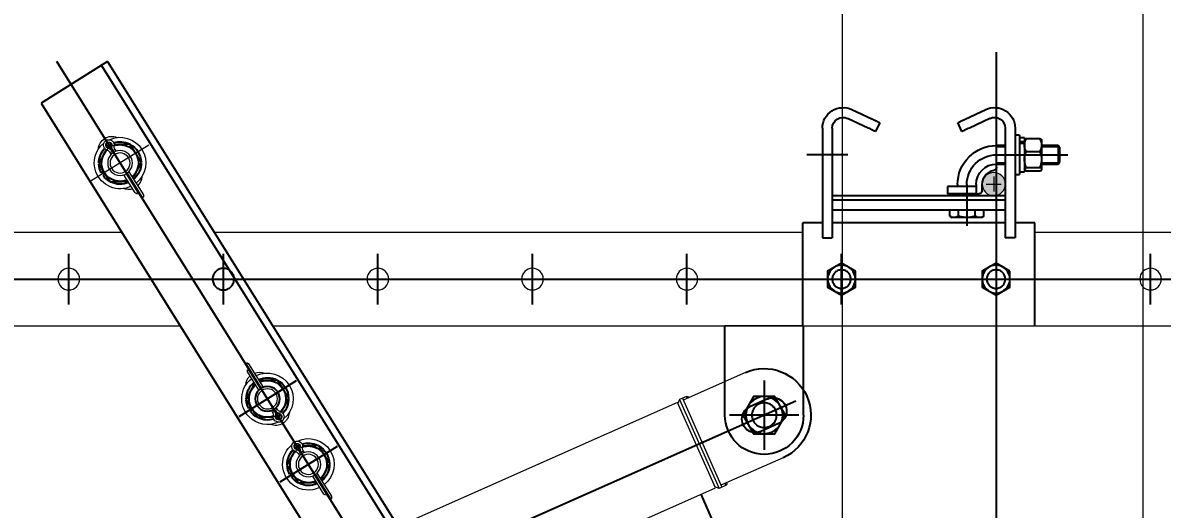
# Model space of a CAD drawing. Header units: millimetres. Extents: x -37020 to 35906, y -101 to 52234.
# Drawn here: x -124.817 to -124.08, y 426.119 to 426.434 of the extents above; entities that cross this region are included whole.
import ezdxf

# ---------------------------------------------------------------- set-up
doc = ezdxf.new("R2010")
doc.units = ezdxf.units.MM
doc.header["$PDMODE"] = 35
doc.header["$PDSIZE"] = 1
doc.linetypes.add('CENTER', pattern=[50.8, 31.75, -6.35, 6.35, -6.35])
doc.linetypes.add('HIDDEN', pattern=[9.525, 6.35, -3.175])
for name, color, linetype in [('Catenaria', 2, 'Continuous'), ('GE-Cotas', 1, 'Continuous'), ('Layer1', 1, 'Continuous')]:
    doc.layers.add(name, color=color, linetype=linetype)
doc.styles.add('Romans', font='romans.shx', dxfattribs={"width": 0.8})
doc.dimstyles.new('COTAS GENERAL', dxfattribs={"dimscale": 0.1, "dimtxt": 2.5, "dimasz": 2.5, "dimexe": 1, "dimexo": 1, "dimgap": 1.25, "dimtad": 1, "dimzin": 1, "dimdsep": 46, "dimtxsty": 'Romans', "dimcen": 1, "dimclrd": 2, "dimclre": 1, "dimclrt": 3, "dimaunit": 1, "dimadec": 3, "dimazin": 0, "dimtfac": 1, "dimtix": 1, "dimtmove": 0, "dimatfit": 0, "dimfxl": 1, "dimtolj": 1, "dimarcsym": 0})

# ---------------------------------------------------------------- blocks, each defined once
blk = doc.blocks.new('*D298')
at = {"layer": 'Defpoints', "color": 0, "transparency": 16777216}
for p in [(-126.862, 427.77399), (-126.39499, 427.68546), (-124.33052, 420.00041)]:
    blk.add_point(p, dxfattribs=at)
at = {"layer": 'GE-Cotas', "color": 1, "lineweight": -2, "transparency": 16777216}
for p, q in [((-126.662, 427.77399), (-127.39653, 427.77399)), ((-126.59499, 427.68546), (-126.662, 427.77399)), ((-126.44499, 427.68546), (-126.59499, 427.68546))]:
    blk.add_line(p, q, dxfattribs=at)
at = {"layer": 'GE-Cotas', "color": 3, "linetype": 'Continuous', "transparency": 16777216, "insert": (-127.16051, 427.89899), "char_height": 0.125, "attachment_point": 5, "style": 'Romans'}
blk.add_mtext('\\A1;+7685', dxfattribs=at)
blk = doc.blocks.new('*D299')
at = {"layer": 'Defpoints', "color": 0, "transparency": 16777216}
for p in [(-126.92838, 428.01482), (-126.45444, 427.92103), (-124.33052, 420.00041)]:
    blk.add_point(p, dxfattribs=at)
at = {"layer": 'GE-Cotas', "color": 1, "lineweight": -2, "transparency": 16777216}
for p, q in [((-126.72838, 428.01482), (-127.43374, 428.01482)), ((-126.65444, 427.92103), (-126.72838, 428.01482)), ((-126.50444, 427.92103), (-126.65444, 427.92103))]:
    blk.add_line(p, q, dxfattribs=at)
at = {"layer": 'GE-Cotas', "color": 3, "linetype": 'Continuous', "transparency": 16777216, "insert": (-127.21231, 428.13982), "char_height": 0.125, "attachment_point": 5, "style": 'Romans'}
blk.add_mtext('\\A1;+7921', dxfattribs=at)
blk = doc.blocks.new('*D300')
at = {"layer": 'Defpoints', "color": 0, "transparency": 16777216}
for p in [(-126.22385, 426.26818), (-126.93746, 425.94054), (-124.33052, 420.00041)]:
    blk.add_point(p, dxfattribs=at)
at = {"layer": 'GE-Cotas', "color": 1, "lineweight": -2, "transparency": 16777216}
for p, q in [((-126.53746, 426.26818), (-126.73746, 425.94054)), ((-126.27385, 426.26818), (-126.53746, 426.26818)), ((-126.73746, 425.94054), (-127.47198, 425.94054))]:
    blk.add_line(p, q, dxfattribs=at)
at = {"layer": 'GE-Cotas', "color": 3, "linetype": 'Continuous', "transparency": 16777216, "insert": (-127.23597, 426.06554), "char_height": 0.125, "attachment_point": 5, "style": 'Romans'}
blk.add_mtext('\\A1;+6268', dxfattribs=at)
blk = doc.blocks.new('p in 2000')
at = {"layer": 'Layer1'}
blk.add_hatch(color=5, dxfattribs=at).paths.add_polyline_path([(-150.1593, 229.46439, 0.845661), (-150.17389, 229.46193, 0.990605), (-150.15889, 229.46179, 0.070389)])
at = {"layer": 'Layer1', "linetype": 'CENTER'}
for p, q in [((-150.16789, 229.54733), (-150.16789, 228.47136)), ((-149.99842, 228.83966), (-149.56005, 229.54119)), ((-150.16828, 229.48093), (-150.21435, 229.48093)), ((-150.07208, 229.48093), (-150.04535, 229.48093)), ((-150.14898, 229.46163), (-150.14898, 229.43481)), ((-150.26789, 229.38398), (-150.26789, 229.41688)), ((-150.06789, 229.38398), (-150.06789, 229.41688)), ((-150.06789, 229.41608), (-150.06789, 229.38478)), ((-149.96789, 229.38398), (-149.96789, 229.41688)), ((-149.86789, 229.38398), (-149.86789, 229.41688)), ((-149.76789, 229.38398), (-149.76789, 229.41688)), ((-149.66789, 229.38398), (-149.66789, 229.41688)), ((-149.56789, 229.38398), (-149.56789, 229.41688)), ((-148.16789, 229.40043), (-150.64148, 229.40043)), ((-150.01789, 229.33483), (-150.01789, 229.28992)), ((-149.71502, 229.33455), (-149.67785, 229.31132)), ((-150.03841, 229.32149), (-148.48189, 228.6304)), ((-150.04034, 229.31238), (-149.99544, 229.31238)), ((-149.74151, 229.29214), (-149.70435, 229.26892))]:
    blk.add_line(p, q, dxfattribs=at)
at = {"layer": 'Layer1'}
for p, q in [((-149.593, 229.5413), (-150.01693, 228.86286)), ((-149.593, 229.5413), (-149.54992, 229.51438)), ((-149.58897, 229.53879), (-150.01291, 228.86035)), ((-150.14792, 229.50396), (-150.16125, 229.51018)), ((-150.07453, 229.51018), (-150.08786, 229.50396)), ((-149.54992, 229.51438), (-149.97385, 228.83594)), ((-150.16393, 229.50442), (-150.1506, 229.49821)), ((-150.08518, 229.49821), (-150.07185, 229.50442)), ((-150.18024, 229.49808), (-150.18024, 229.4271)), ((-150.17389, 229.49808), (-150.17389, 229.4271)), ((-150.1458, 229.49597), (-150.14312, 229.50173)), ((-150.09266, 229.50173), (-150.08997, 229.49597)), ((-150.06189, 229.49808), (-150.06189, 229.4271)), ((-150.05554, 229.49808), (-150.05554, 229.4271)), ((-150.16828, 229.47284), (-150.16828, 229.47493)), ((-150.15889, 229.46163), (-150.15889, 229.46192)), ((-150.15889, 229.45763), (-150.15889, 229.46163)), ((-150.15498, 229.46163), (-150.15498, 229.45563)), ((-150.15498, 229.46038), (-150.15498, 229.45563)), ((-150.17389, 229.45443), (-150.06189, 229.45443)), ((-150.17389, 229.45143), (-150.06189, 229.45143)), ((-150.15498, 229.45563), (-150.15689, 229.45563)), ((-150.06189, 229.44525), (-150.17389, 229.44525)), ((-150.19289, 229.43693), (-150.18024, 229.43693)), ((-150.19289, 229.37043), (-150.19289, 229.43693)), ((-150.17389, 229.43693), (-150.06189, 229.43693)), ((-150.05554, 229.43693), (-150.04289, 229.43693)), ((-150.04289, 229.37043), (-150.04289, 229.43693)), ((-150.18024, 229.4271), (-150.17389, 229.4271)), ((-150.05554, 229.4271), (-150.06189, 229.4271)), ((-150.04329, 229.32862), (-150.04329, 229.37028)), ((-149.99249, 229.33409), (-149.99249, 229.37028)), ((-149.99241, 229.22656), (-149.97702, 229.26125))]:
    blk.add_line(p, q, dxfattribs=at)
at = {"layer": 'Layer1', "linetype": 'Continuous'}
for p, q in [((-150.19759, 229.49045), (-150.19739, 229.49069)), ((-150.19759, 229.48723), (-150.19759, 229.49045)), ((-150.18748, 229.49136), (-150.19632, 229.49136)), ((-150.18641, 229.49069), (-150.18621, 229.49045)), ((-150.18621, 229.49196), (-150.18304, 229.49196)), ((-150.18621, 229.49196), (-150.18621, 229.48938)), ((-150.18621, 229.48938), (-150.18304, 229.48938)), ((-150.18621, 229.48823), (-150.18621, 229.48938)), ((-150.18621, 229.48817), (-150.18304, 229.48817)), ((-150.18621, 229.48817), (-150.18621, 229.46989)), ((-150.18304, 229.49363), (-150.18024, 229.49363)), ((-150.18304, 229.49363), (-150.18304, 229.46823)), ((-150.20898, 229.48593), (-150.20798, 229.48693)), ((-150.20898, 229.48593), (-150.20898, 229.47593)), ((-150.20798, 229.48693), (-150.19759, 229.48693)), ((-150.19759, 229.4779), (-150.19759, 229.48723)), ((-150.18748, 229.48311), (-150.19632, 229.48311)), ((-150.17389, 229.48693), (-150.16828, 229.48693)), ((-149.59376, 229.48725), (-149.59297, 229.48577)), ((-150.20798, 229.47493), (-150.20898, 229.47593)), ((-150.19759, 229.47493), (-150.20798, 229.47493)), ((-150.19759, 229.47159), (-150.19759, 229.4779)), ((-150.16828, 229.47493), (-150.17389, 229.47493)), ((-150.19759, 229.4714), (-150.19759, 229.47159)), ((-150.19739, 229.47117), (-150.19759, 229.4714)), ((-150.18748, 229.47268), (-150.19632, 229.47268)), ((-150.18748, 229.4705), (-150.19632, 229.4705)), ((-150.18621, 229.4714), (-150.18641, 229.47117)), ((-150.18304, 229.46989), (-150.18621, 229.46989)), ((-150.18024, 229.46823), (-150.18304, 229.46823)), ((-149.59144, 229.46847), (-149.59003, 229.46743)), ((-149.59045, 229.47006), (-149.58889, 229.46925)), ((-150.15498, 229.46038), (-150.13648, 229.46038)), ((-150.14298, 229.46163), (-150.14298, 229.46038)), ((-150.13648, 229.46038), (-150.13648, 229.45563)), ((-150.15498, 229.45441), (-150.15498, 229.45563)), ((-150.15498, 229.45563), (-150.13648, 229.45563)), ((-150.14298, 229.45563), (-150.14298, 229.45443)), ((-150.15995, 229.44118), (-150.15995, 229.44525)), ((-150.15446, 229.44118), (-150.15446, 229.44525)), ((-150.14349, 229.44118), (-150.14349, 229.44525)), ((-150.13801, 229.44118), (-150.13801, 229.44525)), ((-150.15848, 229.44033), (-150.15995, 229.44118)), ((-150.15848, 229.44033), (-150.15721, 229.44033)), ((-150.15721, 229.44033), (-150.14898, 229.44033)), ((-150.14898, 229.44033), (-150.14075, 229.44033)), ((-150.14075, 229.44033), (-150.13948, 229.44033)), ((-150.13801, 229.44118), (-150.13948, 229.44033)), ((-149.70372, 229.31127), (-149.70205, 229.31121)), ((-149.68683, 229.31583), (-149.68542, 229.31478)), ((-149.68584, 229.31742), (-149.68428, 229.31661)), ((-149.71233, 229.27501), (-149.71078, 229.2742)), ((-149.71332, 229.27342), (-149.71191, 229.27238))]:
    blk.add_line(p, q, dxfattribs=at)
at = {"layer": 'Layer1', "linetype": 'Continuous', "lineweight": 15}
for p, q in [((-150.20798, 229.47493), (-150.20798, 229.48693)), ((-150.20798, 229.48593), (-150.19759, 229.48593)), ((-150.17389, 229.48593), (-150.16828, 229.48593)), ((-150.16828, 229.48693), (-150.16828, 229.47493)), ((-149.59775, 229.48435), (-149.59849, 229.48316)), ((-149.59775, 229.48435), (-149.59649, 229.48356)), ((-149.59649, 229.48356), (-149.59712, 229.48255)), ((-149.59618, 229.48337), (-149.59681, 229.48237)), ((-149.59618, 229.48337), (-149.59681, 229.48237)), ((-149.59588, 229.48318), (-149.59651, 229.48217)), ((-149.59649, 229.48356), (-149.59618, 229.48337)), ((-149.59588, 229.48318), (-149.59618, 229.48337)), ((-149.59461, 229.48239), (-149.59588, 229.48318)), ((-149.59536, 229.4812), (-149.59461, 229.48239)), ((-150.19759, 229.47593), (-150.20798, 229.47593)), ((-150.16828, 229.47593), (-150.17389, 229.47593)), ((-150.16639, 229.46681), (-150.16639, 229.45705)), ((-149.60674, 229.46996), (-149.61614, 229.45492)), ((-149.60559, 229.469), (-149.6151, 229.45378)), ((-149.60529, 229.4688), (-149.61457, 229.45395)), ((-149.60529, 229.4688), (-149.61244, 229.45734)), ((-149.60498, 229.46861), (-149.61237, 229.45679)), ((-149.61089, 229.45635), (-149.6036, 229.468)), ((-150.61789, 229.43058), (-150.19289, 229.43058)), ((-150.04289, 229.43058), (-149.66219, 229.43058)), ((-149.60228, 229.43058), (-149.15589, 229.43058)), ((-149.69987, 229.37028), (-150.61789, 229.37028)), ((-150.04329, 229.37028), (-149.99249, 229.37028)), ((-149.15589, 229.37028), (-149.63996, 229.37028)), ((-149.69388, 229.33051), (-149.68448, 229.34556)), ((-149.69251, 229.3299), (-149.683, 229.34512)), ((-149.6922, 229.32972), (-149.68292, 229.34457)), ((-149.69219, 229.32972), (-149.68504, 229.34117)), ((-149.69189, 229.32952), (-149.68451, 229.34134)), ((-149.68346, 229.34021), (-149.69074, 229.32855)), ((-150.00566, 229.33994), (-149.96544, 229.32209)), ((-149.96489, 229.32332), (-149.99045, 229.26574)), ((-149.96307, 229.32251), (-149.98862, 229.26493)), ((-149.98625, 229.26535), (-149.96179, 229.32046)), ((-149.96896, 229.32403), (-149.9691, 229.32371)), ((-149.96818, 229.3233), (-149.96764, 229.32454)), ((-149.96764, 229.32454), (-149.96307, 229.32251)), ((-149.96307, 229.32251), (-149.96205, 229.31987)), ((-149.96179, 229.32046), (-149.78111, 229.24027)), ((-149.70287, 229.31613), (-149.70213, 229.31731)), ((-149.70287, 229.31613), (-149.70161, 229.31534)), ((-149.70161, 229.31534), (-149.70098, 229.31635)), ((-149.70161, 229.31534), (-149.7013, 229.31515)), ((-149.7013, 229.31515), (-149.70067, 229.31615)), ((-149.7013, 229.31515), (-149.70068, 229.31615)), ((-149.70099, 229.31496), (-149.7013, 229.31515)), ((-149.70099, 229.31496), (-149.70036, 229.31596)), ((-149.69973, 229.31417), (-149.70099, 229.31496)), ((-149.69899, 229.31535), (-149.69973, 229.31417)), ((-149.72037, 229.28811), (-149.71963, 229.2893)), ((-149.71837, 229.28851), (-149.71963, 229.2893)), ((-150.03012, 229.28482), (-149.9899, 229.26697)), ((-149.71837, 229.28851), (-149.719, 229.2875)), ((-149.71806, 229.28832), (-149.71869, 229.28731)), ((-149.71807, 229.28832), (-149.71869, 229.28732)), ((-149.71776, 229.28813), (-149.71839, 229.28712)), ((-149.71807, 229.28832), (-149.71837, 229.28851)), ((-149.71806, 229.28832), (-149.71776, 229.28813)), ((-149.71776, 229.28813), (-149.7165, 229.28734)), ((-149.7165, 229.28734), (-149.71724, 229.28615)), ((-149.73802, 229.25987), (-149.72862, 229.27491)), ((-149.72747, 229.27394), (-149.73698, 229.25873)), ((-149.99356, 229.26859), (-149.9937, 229.26827)), ((-149.99319, 229.26695), (-149.99265, 229.26819)), ((-149.99319, 229.26695), (-149.98862, 229.26493)), ((-149.72717, 229.27375), (-149.73645, 229.2589)), ((-149.72717, 229.27375), (-149.73433, 229.26229)), ((-149.72686, 229.27356), (-149.73425, 229.26174)), ((-149.72549, 229.27295), (-149.73277, 229.2613)), ((-149.98862, 229.26493), (-149.98599, 229.26594)), ((-149.81338, 229.18862), (-149.98625, 229.26535))]:
    blk.add_line(p, q, dxfattribs=at)
at = {"layer": 'Layer1', "linetype": 'CENTER', "lineweight": 0}
blk.add_line((-149.61963, 229.48719), (-149.58247, 229.46397), dxfattribs=at)
at = {"layer": 'Layer1', "lineweight": 15}
blk.add_line((-150.16151, 229.46193), (-150.17127, 229.46193), dxfattribs=at)
at = {"layer": 'Layer1', "linetype": 'HIDDEN'}
for p, q in [((-149.99249, 229.31238), (-149.99249, 229.33409)), ((-150.04329, 229.31238), (-150.04329, 229.32862)), ((-150.02005, 229.32291), (-150.00863, 229.31784)), ((-150.02715, 229.30692), (-150.01573, 229.30185))]:
    blk.add_line(p, q, dxfattribs=at)
at = {"layer": 'Layer1', "flags": 128}
for points in [[(-150.14312, 229.50173), (-150.1432, 229.50176), (-150.14341, 229.50186), (-150.14377, 229.50203), (-150.14426, 229.50226), (-150.14485, 229.50253), (-150.14554, 229.50285), (-150.1463, 229.50321), (-150.1471, 229.50358), (-150.14792, 229.50396)], [(-150.08786, 229.50396), (-150.08868, 229.50358), (-150.08948, 229.50321), (-150.09024, 229.50285), (-150.09093, 229.50253), (-150.09152, 229.50226), (-150.09201, 229.50203), (-150.09236, 229.50186), (-150.09258, 229.50176), (-150.09266, 229.50173)], [(-150.1506, 229.49821), (-150.14978, 229.49782), (-150.14898, 229.49745), (-150.14822, 229.4971), (-150.14754, 229.49678), (-150.14694, 229.4965), (-150.14646, 229.49627), (-150.1461, 229.49611), (-150.14588, 229.496), (-150.1458, 229.49597)], [(-150.08997, 229.49597), (-150.0899, 229.496), (-150.08968, 229.49611), (-150.08932, 229.49627), (-150.08884, 229.4965), (-150.08824, 229.49678), (-150.08755, 229.4971), (-150.0868, 229.49745), (-150.086, 229.49782), (-150.08518, 229.49821)]]:
    blk.add_lwpolyline(points, dxfattribs=at)
at = {"layer": 'Layer1', "linetype": 'Continuous', "flags": 128}
for points in [[(-149.59407, 229.48737), (-149.59523, 229.48799), (-149.59525, 229.488)], [(-149.59243, 229.48623), (-149.59331, 229.48689), (-149.59345, 229.48698)], [(-149.70397, 229.31149), (-149.70503, 229.31226), (-149.70505, 229.31228)], [(-149.70223, 229.31052), (-149.70321, 229.31102), (-149.70335, 229.3111)], [(-149.71714, 229.29295), (-149.71711, 229.29294), (-149.716, 229.29235)], [(-149.71533, 229.29194), (-149.71519, 229.29184), (-149.71431, 229.29118)]]:
    blk.add_lwpolyline(points, dxfattribs=at)
at = {"layer": 'Layer1', "linetype": 'Continuous', "lineweight": 15, "flags": 128}
for points in [[(-149.59728, 229.48664), (-149.59717, 229.48665), (-149.59687, 229.4867), (-149.59639, 229.48677), (-149.59581, 229.48686)], [(-149.59581, 229.48686), (-149.59574, 229.48687), (-149.59568, 229.48688), (-149.59562, 229.48689), (-149.59556, 229.4869), (-149.59552, 229.48691), (-149.59548, 229.48691), (-149.59546, 229.48692), (-149.59545, 229.48692)], [(-149.59539, 229.48607), (-149.59474, 229.48568), (-149.5941, 229.48526)], [(-149.59321, 229.48524), (-149.59322, 229.4853), (-149.59324, 229.48536), (-149.59326, 229.48542), (-149.59328, 229.48548), (-149.59329, 229.48552), (-149.5933, 229.48555), (-149.59331, 229.48557), (-149.59331, 229.48558)], [(-149.59276, 229.48382), (-149.5928, 229.48392), (-149.59289, 229.48422), (-149.59303, 229.48467), (-149.59321, 229.48524)], [(-149.61614, 229.45492), (-149.61615, 229.45485), (-149.61615, 229.45466), (-149.61616, 229.45435), (-149.61618, 229.45394), (-149.6162, 229.45342)], [(-149.6162, 229.45342), (-149.61586, 229.45353), (-149.61549, 229.45365), (-149.6151, 229.45378)], [(-149.6151, 229.45378), (-149.61502, 229.4538), (-149.61494, 229.45383), (-149.61487, 229.45385), (-149.61479, 229.45388), (-149.61473, 229.4539), (-149.61467, 229.45392), (-149.61463, 229.45393), (-149.6146, 229.45394), (-149.61457, 229.45395), (-149.61457, 229.45395)], [(-149.61237, 229.45679), (-149.61238, 229.45687), (-149.61239, 229.45695), (-149.6124, 229.45703), (-149.61241, 229.45711), (-149.61242, 229.45717), (-149.61243, 229.45723), (-149.61244, 229.45728), (-149.61244, 229.45731), (-149.61244, 229.45733), (-149.61244, 229.45734)], [(-149.6122, 229.45565), (-149.61225, 229.456), (-149.61231, 229.45638), (-149.61237, 229.45679)], [(-149.61089, 229.45635), (-149.61094, 229.45632), (-149.61111, 229.45623), (-149.61138, 229.45608), (-149.61175, 229.45589), (-149.6122, 229.45565)], [(-149.68451, 229.34134), (-149.68458, 229.34132), (-149.68466, 229.34129), (-149.68474, 229.34127), (-149.68481, 229.34124), (-149.68487, 229.34122), (-149.68493, 229.34121), (-149.68497, 229.34119), (-149.68501, 229.34118), (-149.68503, 229.34117), (-149.68504, 229.34117)], [(-149.68341, 229.3417), (-149.68375, 229.34159), (-149.68412, 229.34147), (-149.68451, 229.34134)], [(-149.68448, 229.34556), (-149.68442, 229.34559), (-149.68425, 229.34568), (-149.68398, 229.34582), (-149.68361, 229.34602), (-149.68316, 229.34626)], [(-149.68346, 229.34021), (-149.68346, 229.34027), (-149.68345, 229.34046), (-149.68344, 229.34077), (-149.68342, 229.34119), (-149.68341, 229.3417)], [(-149.68316, 229.34626), (-149.68311, 229.34591), (-149.68306, 229.34552), (-149.683, 229.34512)], [(-149.683, 229.34512), (-149.68299, 229.34504), (-149.68297, 229.34495), (-149.68296, 229.34488), (-149.68295, 229.3448), (-149.68294, 229.34473), (-149.68293, 229.34468), (-149.68293, 229.34463), (-149.68292, 229.34459), (-149.68292, 229.34457), (-149.68292, 229.34457)], [(-149.70472, 229.3147), (-149.70469, 229.3146), (-149.7046, 229.3143), (-149.70445, 229.31384), (-149.70428, 229.31328)], [(-149.70428, 229.31328), (-149.70426, 229.31321), (-149.70424, 229.31315), (-149.70422, 229.31309), (-149.7042, 229.31304), (-149.70419, 229.313), (-149.70418, 229.31296), (-149.70417, 229.31294), (-149.70417, 229.31293)], [(-149.70338, 229.31325), (-149.70275, 229.31283), (-149.70209, 229.31245)], [(-149.70167, 229.31165), (-149.70174, 229.31164), (-149.7018, 229.31163), (-149.70187, 229.31162), (-149.70192, 229.31161), (-149.70197, 229.31161), (-149.702, 229.3116), (-149.70202, 229.3116), (-149.70203, 229.3116)], [(-149.7002, 229.31188), (-149.70031, 229.31186), (-149.70062, 229.31181), (-149.70109, 229.31174), (-149.70167, 229.31165)], [(-149.71769, 229.29181), (-149.71827, 229.29172), (-149.71875, 229.29165), (-149.71906, 229.2916), (-149.71916, 229.29159)], [(-149.71734, 229.29187), (-149.71734, 229.29187), (-149.71736, 229.29186), (-149.7174, 229.29186), (-149.71744, 229.29185), (-149.7175, 229.29184), (-149.71756, 229.29183), (-149.71762, 229.29182), (-149.71769, 229.29181)], [(-149.71728, 229.29102), (-149.71662, 229.29063), (-149.71599, 229.29021)], [(-149.71519, 229.29053), (-149.71519, 229.29052), (-149.71518, 229.2905), (-149.71517, 229.29047), (-149.71516, 229.29042), (-149.71514, 229.29037), (-149.71513, 229.29031), (-149.71511, 229.29025), (-149.71509, 229.29019)], [(-149.71509, 229.29019), (-149.71491, 229.28962), (-149.71477, 229.28917), (-149.71468, 229.28887), (-149.71464, 229.28876)], [(-149.73808, 229.25837), (-149.73806, 229.25889), (-149.73804, 229.2593), (-149.73803, 229.25961), (-149.73803, 229.2598), (-149.73802, 229.25987)], [(-149.73433, 229.26229), (-149.73433, 229.26228), (-149.73432, 229.26226), (-149.73432, 229.26223), (-149.73431, 229.26218), (-149.7343, 229.26212), (-149.73429, 229.26205), (-149.73428, 229.26198), (-149.73427, 229.2619), (-149.73426, 229.26182), (-149.73425, 229.26174)], [(-149.73425, 229.26174), (-149.73419, 229.26133), (-149.73414, 229.26095), (-149.73408, 229.26059)], [(-149.73408, 229.26059), (-149.73363, 229.26084), (-149.73326, 229.26103), (-149.73299, 229.26118), (-149.73282, 229.26127), (-149.73277, 229.2613)], [(-149.73698, 229.25873), (-149.73737, 229.2586), (-149.73774, 229.25848), (-149.73808, 229.25837)], [(-149.73645, 229.2589), (-149.73646, 229.2589), (-149.73648, 229.25889), (-149.73651, 229.25888), (-149.73656, 229.25887), (-149.73661, 229.25885), (-149.73668, 229.25883), (-149.73675, 229.2588), (-149.73682, 229.25878), (-149.7369, 229.25875), (-149.73698, 229.25873)]]:
    blk.add_lwpolyline(points, dxfattribs=at)
at = {"layer": 'Layer1', "linetype": 'Continuous'}
for points in [[(-150.17689, 229.40562), (-150.16789, 229.41082), (-150.15889, 229.40562), (-150.15889, 229.39523), (-150.16789, 229.39004), (-150.17689, 229.39523)], [(-150.07689, 229.40562), (-150.06789, 229.41082), (-150.05889, 229.40562), (-150.05889, 229.39523), (-150.06789, 229.39004), (-150.07689, 229.39523)], [(-150.02482, 229.32438), (-150.01096, 229.32438), (-150.00403, 229.31238), (-150.01096, 229.30038), (-150.02482, 229.30038), (-150.03175, 229.31238)]]:
    blk.add_lwpolyline(points, close=True, dxfattribs=at)
at = {"layer": 'Layer1', "linetype": 'Continuous', "lineweight": 15}
for centre, radius in [((-149.60105, 229.47558), 0.008), ((-149.60105, 229.47558), 0.0065), ((-150.16639, 229.46193), 0.0075), ((-150.26789, 229.40043), 0.007), ((-149.96789, 229.40043), 0.007), ((-149.86789, 229.40043), 0.007), ((-149.76789, 229.40043), 0.007), ((-149.56789, 229.40043), 0.007), ((-149.69643, 229.32293), 0.0065), ((-149.72293, 229.28053), 0.008), ((-149.72293, 229.28053), 0.0065)]:
    blk.add_circle(centre, radius, dxfattribs=at)
at = {"layer": 'Layer1', "linetype": 'Continuous'}
for centre, radius in [((-150.16789, 229.40043), 0.009), ((-150.06789, 229.40043), 0.009), ((-149.69643, 229.32293), 0.008), ((-150.01789, 229.31238), 0.012)]:
    blk.add_circle(centre, radius, dxfattribs=at)
at = {"layer": 'Layer1', "linetype": 'HIDDEN'}
for centre, radius in [((-149.66789, 229.40043), 0.007), ((-150.16789, 229.40043), 0.006), ((-150.06789, 229.40043), 0.006), ((-150.01789, 229.31238), 0.008)]:
    blk.add_circle(centre, radius, dxfattribs=at)
at = {"layer": 'Layer1'}
for centre, radius, start, end in [((-150.16689, 229.49808), 0.01335, 65, 180), ((-150.06889, 229.49808), 0.01335, 0, 115), ((-150.16689, 229.49808), 0.007, 65, 180), ((-150.06889, 229.49808), 0.007, 0, 115), ((-150.16828, 229.46163), 0.0133, 0, 90), ((-150.16628, 229.47284), 0.002, 180, 259.88685), ((-150.16828, 229.46163), 0.00939, 0.87203, 79.88935), ((-150.15689, 229.45763), 0.002, 180, 270), ((-150.01789, 229.31238), 0.03015, 66.06505, 246.06505), ((-150.0236, 229.31492), 0.00875, 97.47895, 229.69417), ((-150.01218, 229.30984), 0.00875, 277.47895, 49.64669)]:
    blk.add_arc(centre, radius, start, end, dxfattribs=at)
at = {"layer": 'Layer1', "linetype": 'Continuous', "lineweight": 15}
for centre, radius, start, end in [((-149.60105, 229.47558), 0.01666, 64.98755, 231.6254), ((-149.59575, 229.48406), 0.00875, 3.27914, 112.72086), ((-149.59381, 229.48717), 0.00351, 148, 188.73362), ((-149.59381, 229.48717), 0.00351, 287.26638, 148), ((-149.59381, 229.48717), 0.00203, 287.26638, 188.73362), ((-149.59381, 229.48717), 0.00167, 287.26638, 188.73362), ((-149.60105, 229.47558), 0.01666, 340.23561, 51.01245), ((-149.6006, 229.48613), 0.00336, 328, 8.73362), ((-149.6006, 229.48613), 0.00485, 328, 8.73362), ((-149.6006, 229.48613), 0.00521, 328, 8.73362), ((-149.59177, 229.48061), 0.00521, 107.26638, 148), ((-149.59177, 229.48061), 0.00485, 107.26638, 148), ((-149.59177, 229.48061), 0.00336, 107.26638, 148), ((-149.60635, 229.4671), 0.00875, 183.27914, 225.79392), ((-149.60105, 229.47558), 0.01666, 244.3746, 340.23561), ((-149.60635, 229.4671), 0.00875, 250.20608, 292.72086), ((-149.69114, 229.33141), 0.00875, 70.20608, 112.72086), ((-149.69643, 229.32293), 0.01666, 64.3746, 231.01245), ((-149.69643, 229.32293), 0.01666, 315.76439, 51.6254), ((-149.69114, 229.33141), 0.00875, 3.27914, 45.79392), ((-149.96804, 229.32362), 0.001, 66.06505, 156.06505), ((-149.70173, 229.31445), 0.00875, 183.27914, 292.72086), ((-149.70368, 229.31134), 0.00351, 148, 8.73362), ((-149.70368, 229.31134), 0.00351, 107.26638, 148), ((-149.70368, 229.31134), 0.00203, 107.26638, 8.73362), ((-149.70368, 229.31134), 0.00167, 107.26638, 8.73362), ((-149.70572, 229.31791), 0.00336, 287.26638, 328), ((-149.70572, 229.31791), 0.00485, 287.26638, 328), ((-149.70572, 229.31791), 0.00521, 287.26638, 328), ((-149.69643, 229.32293), 0.01666, 244.98755, 315.76439), ((-149.69688, 229.31239), 0.00521, 148, 188.73362), ((-149.69688, 229.31239), 0.00485, 148, 188.73362), ((-149.69688, 229.31239), 0.00336, 148, 188.73362), ((-149.72293, 229.28053), 0.01666, 64.98755, 231.6254), ((-149.72248, 229.29108), 0.00336, 328, 8.73362), ((-149.71569, 229.29212), 0.00352, 328, 188.73362), ((-149.72248, 229.29108), 0.00485, 328, 8.73362), ((-149.72248, 229.29108), 0.00521, 328, 8.73362), ((-149.71365, 229.28556), 0.00521, 107.26638, 148), ((-149.71365, 229.28556), 0.00485, 107.26638, 148), ((-149.71569, 229.29212), 0.00203, 287.26638, 188.73362), ((-149.71569, 229.29212), 0.00167, 287.26638, 188.73362), ((-149.71365, 229.28556), 0.00336, 107.26638, 148), ((-149.71569, 229.29212), 0.00352, 287.26638, 328), ((-149.72293, 229.28053), 0.01666, 306.59633, 51.01245), ((-149.99279, 229.26787), 0.001, 156.06505, 246.06505), ((-149.72293, 229.28053), 0.01666, 244.3746, 306.59633)]:
    blk.add_arc(centre, radius, start, end, dxfattribs=at)
at = {"layer": 'Layer1', "linetype": 'Continuous'}
for centre, radius, start, end in [((-149.60105, 229.47558), 0.0137, 118.53993, 176.97127), ((-149.60105, 229.47558), 0.0137, 72.75627, 117.06917), ((-150.16828, 229.46163), 0.0253, 0, 90), ((-149.60105, 229.47558), 0.01191, 148, 208), ((-149.60105, 229.47558), 0.01191, 88, 148), ((-149.60105, 229.47558), 0.01191, 71.70977, 88), ((-149.60105, 229.47558), 0.01191, 28, 44.29023), ((-149.60105, 229.47558), 0.0137, 359.71218, 43.24373), ((-149.60105, 229.47558), 0.01191, 328, 28), ((-149.60105, 229.47558), 0.0137, 179.49757, 230.24115), ((-149.60105, 229.47558), 0.0137, 332.5, 356.51382), ((-149.60105, 229.47558), 0.01191, 208, 229.06593), ((-149.60105, 229.47558), 0.01191, 268, 328), ((-149.60105, 229.47558), 0.0137, 299.13468, 323.5), ((-149.60105, 229.47558), 0.0137, 245.75885, 296.42231), ((-149.60105, 229.47558), 0.01191, 246.93407, 268), ((-149.69643, 229.32293), 0.0137, 119.02873, 177.46007), ((-149.69643, 229.32293), 0.01191, 88, 148), ((-149.69643, 229.32293), 0.0137, 65.75885, 116.50243), ((-149.69643, 229.32293), 0.01191, 66.93407, 88), ((-149.69643, 229.32293), 0.0137, 359.57769, 50.24115), ((-149.69643, 229.32293), 0.01191, 148, 208), ((-149.69643, 229.32293), 0.01191, 28, 49.06593), ((-149.69643, 229.32293), 0.01191, 328, 28), ((-149.69643, 229.32293), 0.0137, 178.93083, 223.24373), ((-149.69643, 229.32293), 0.0137, 332.5, 356.86532), ((-149.69643, 229.32293), 0.01191, 208, 224.29023), ((-149.69643, 229.32293), 0.01191, 251.70977, 268), ((-149.69643, 229.32293), 0.01191, 268, 328), ((-149.69643, 229.32293), 0.0137, 299.48618, 323.5), ((-149.69643, 229.32293), 0.0137, 252.75627, 296.28782), ((-149.72293, 229.28053), 0.0137, 119.02873, 177.46007), ((-149.72293, 229.28053), 0.01191, 88, 148), ((-149.72293, 229.28053), 0.0137, 72.75627, 116.50243), ((-149.72293, 229.28053), 0.01191, 71.70977, 88), ((-149.72293, 229.28053), 0.01191, 28, 44.29023), ((-149.72293, 229.28053), 0.0137, 359.57769, 43.24373), ((-149.72293, 229.28053), 0.01191, 148, 208), ((-149.72293, 229.28053), 0.01191, 328, 28), ((-149.72293, 229.28053), 0.0137, 178.93083, 230.24115), ((-149.72293, 229.28053), 0.01191, 208, 229.06593), ((-149.72293, 229.28053), 0.01191, 268, 328), ((-149.72293, 229.28053), 0.0137, 332.5, 356.86532), ((-149.72293, 229.28053), 0.0137, 245.75885, 296.28782), ((-149.72293, 229.28053), 0.01191, 246.93407, 268), ((-149.72293, 229.28053), 0.0137, 299.48618, 323.5)]:
    blk.add_arc(centre, radius, start, end, dxfattribs=at)
at = {"layer": 'Layer1', "linetype": 'CENTER'}
blk.add_arc((-150.16828, 229.46163), 0.0193, 0, 90, dxfattribs=at)
at = {"layer": 'Layer1', "linetype": 'HIDDEN'}
for centre, radius, start, end in [((-150.0236, 229.31492), 0.00875, 66.05882, 96.07343), ((-150.01789, 229.31238), 0.0254, 180, 0), ((-150.01218, 229.30984), 0.00875, 50.45086, 66.05882), ((-150.0236, 229.31492), 0.00875, 230.41885, 246.05882), ((-150.01218, 229.30984), 0.00875, 246.05882, 277.47895)]:
    blk.add_arc(centre, radius, start, end, dxfattribs=at)
at = {"layer": 'Layer1', "linetype": 'Continuous'}
for points, knots in [([(-150.19759, 229.48723), (-150.19755, 229.48781), (-150.19745, 229.48899), (-150.19688, 229.49035), (-150.19645, 229.49113), (-150.19632, 229.49136)], [0, 0, 0, 0, 0.406293, 0.82727, 1, 1, 1, 1]), ([(-150.19632, 229.49136), (-150.19669, 229.49119), (-150.19718, 229.49096), (-150.19731, 229.49071), (-150.19735, 229.49065)], [0, 0, 0, 0, 0.7373052, 1, 1, 1, 1]), ([(-150.18621, 229.48723), (-150.18626, 229.48781), (-150.18636, 229.48899), (-150.18693, 229.49035), (-150.18736, 229.49113), (-150.18748, 229.49136)], [0, 0, 0, 0, 0.406293, 0.82727, 1, 1, 1, 1]), ([(-150.18748, 229.49136), (-150.18712, 229.49119), (-150.18662, 229.49096), (-150.18649, 229.49071), (-150.18646, 229.49065)], [0, 0, 0, 0, 0.7373052, 1, 1, 1, 1]), ([(-149.61115, 229.48189), (-149.61064, 229.48271), (-149.6096, 229.48438), (-149.60839, 229.48631), (-149.60771, 229.48741), (-149.60751, 229.48773)], [0, 0, 0, 0, 0.406635, 0.827972, 1, 1, 1, 1]), ([(-149.60751, 229.48773), (-149.60644, 229.48769), (-149.60426, 229.48761), (-149.60188, 229.48753), (-149.60066, 229.48749), (-149.60063, 229.48749)], [0, 0, 0, 0, 0.4845457, 0.9867486, 1, 1, 1, 1]), ([(-150.19632, 229.48311), (-150.19666, 229.48375), (-150.19734, 229.48506), (-150.19759, 229.48648), (-150.19759, 229.48721), (-150.19759, 229.48723)], [0, 0, 0, 0, 0.484341, 0.986326, 1, 1, 1, 1]), ([(-150.19759, 229.4779), (-150.19759, 229.47802), (-150.19758, 229.4788), (-150.19737, 229.48026), (-150.19687, 229.48187), (-150.19646, 229.4828), (-150.19632, 229.48311)], [0, 0, 0, 0, 0.066532, 0.435282, 0.814551, 1, 1, 1, 1]), ([(-150.18748, 229.48311), (-150.18715, 229.48375), (-150.18647, 229.48506), (-150.18622, 229.48648), (-150.18621, 229.48721), (-150.18621, 229.48723)], [0, 0, 0, 0, 0.484341, 0.986326, 1, 1, 1, 1]), ([(-150.18621, 229.4779), (-150.18622, 229.47802), (-150.18622, 229.4788), (-150.18643, 229.48026), (-150.18694, 229.48187), (-150.18735, 229.4828), (-150.18748, 229.48311)], [0, 0, 0, 0, 0.066532, 0.435282, 0.81455, 1, 1, 1, 1]), ([(-149.6148, 229.47606), (-149.61423, 229.47697), (-149.61307, 229.47882), (-149.61181, 229.48083), (-149.61117, 229.48187), (-149.61115, 229.48189)], [0, 0, 0, 0, 0.484547, 0.986748, 1, 1, 1, 1]), ([(-149.60063, 229.48749), (-149.59966, 229.48745), (-149.59852, 229.48741), (-149.59743, 229.48738), (-149.59726, 229.48737)], [0, 0, 0, 0, 0.847161, 1, 1, 1, 1]), ([(-149.59545, 229.48731), (-149.59526, 229.4873), (-149.59468, 229.48728), (-149.59413, 229.48726), (-149.59376, 229.48725)], [0, 0, 0, 0, 0.32141, 1, 1, 1, 1]), ([(-149.59212, 229.48417), (-149.592, 229.48394), (-149.59149, 229.48297), (-149.59095, 229.48196), (-149.59053, 229.48117)], [0, 0, 0, 0, 0.2287917, 1, 1, 1, 1]), ([(-149.59053, 229.48117), (-149.59046, 229.48103), (-149.58997, 229.48012), (-149.58907, 229.47842), (-149.58807, 229.47655), (-149.58749, 229.47546), (-149.5873, 229.4751)], [0, 0, 0, 0, 0.066921, 0.435837, 0.815266, 1, 1, 1, 1]), ([(-150.19632, 229.47268), (-150.19651, 229.47313), (-150.19696, 229.47417), (-150.19747, 229.47591), (-150.19755, 229.47723), (-150.19759, 229.4779)], [0, 0, 0, 0, 0.26546, 0.628076, 1, 1, 1, 1]), ([(-150.18748, 229.47268), (-150.1873, 229.47313), (-150.18685, 229.47417), (-150.18633, 229.47591), (-150.18625, 229.47723), (-150.18621, 229.4779)], [0, 0, 0, 0, 0.26546, 0.628076, 1, 1, 1, 1]), ([(-149.6148, 229.47606), (-149.61452, 229.47555), (-149.61388, 229.47433), (-149.6128, 229.4723), (-149.61198, 229.47077), (-149.61157, 229.46999)], [0, 0, 0, 0, 0.265444, 0.628072, 1, 1, 1, 1]), ([(-149.5873, 229.4751), (-149.58787, 229.47419), (-149.58902, 229.47235), (-149.59028, 229.47033), (-149.59093, 229.4693), (-149.59095, 229.46927)], [0, 0, 0, 0, 0.4845457, 0.9867481, 1, 1, 1, 1]), ([(-150.19759, 229.47159), (-150.19755, 229.47175), (-150.19745, 229.47206), (-150.19688, 229.47242), (-150.19645, 229.47262), (-150.19632, 229.47268)], [0, 0, 0, 0, 0.406292, 0.82727, 1, 1, 1, 1]), ([(-150.19632, 229.4705), (-150.19666, 229.47067), (-150.19734, 229.47102), (-150.19759, 229.47139), (-150.19759, 229.47159), (-150.19759, 229.47159)], [0, 0, 0, 0, 0.484341, 0.986326, 1, 1, 1, 1]), ([(-150.18621, 229.47159), (-150.18626, 229.47175), (-150.18636, 229.47206), (-150.18693, 229.47242), (-150.18736, 229.47262), (-150.18748, 229.47268)], [0, 0, 0, 0, 0.406292, 0.82727, 1, 1, 1, 1]), ([(-150.18748, 229.4705), (-150.18712, 229.47067), (-150.18662, 229.4709), (-150.18649, 229.47115), (-150.18646, 229.47121)], [0, 0, 0, 0, 0.737305, 1, 1, 1, 1]), ([(-149.61157, 229.46999), (-149.61149, 229.46985), (-149.61101, 229.46894), (-149.61025, 229.46751), (-149.6096, 229.46629), (-149.60934, 229.4658)], [0, 0, 0, 0, 0.098345, 0.64049, 1, 1, 1, 1]), ([(-149.59095, 229.46927), (-149.59146, 229.46845), (-149.5925, 229.46679), (-149.5937, 229.46486), (-149.59439, 229.46376), (-149.59459, 229.46344)], [0, 0, 0, 0, 0.406636, 0.827972, 1, 1, 1, 1]), ([(-149.60146, 229.46368), (-149.60243, 229.46371), (-149.60405, 229.46377), (-149.60559, 229.46382), (-149.6062, 229.46384)], [0, 0, 0, 0, 0.597277, 1, 1, 1, 1]), ([(-149.59459, 229.46344), (-149.59566, 229.46347), (-149.59784, 229.46355), (-149.60021, 229.46363), (-149.60143, 229.46368), (-149.60146, 229.46368)], [0, 0, 0, 0, 0.484546, 0.986748, 1, 1, 1, 1]), ([(-150.15995, 229.44118), (-150.1595, 229.44095), (-150.1586, 229.44047), (-150.15768, 229.44038), (-150.15721, 229.44033)], [0, 0, 0, 0, 0.495458, 1, 1, 1, 1]), ([(-150.15721, 229.44033), (-150.15714, 229.44033), (-150.15665, 229.44034), (-150.15572, 229.44053), (-150.15489, 229.44096), (-150.15446, 229.44118)], [0, 0, 0, 0, 0.070092, 0.5307855, 1, 1, 1, 1]), ([(-150.15446, 229.44118), (-150.15305, 229.44083), (-150.15124, 229.44038), (-150.14939, 229.44034), (-150.14898, 229.44033)], [0, 0, 0, 0, 0.781278, 1, 1, 1, 1]), ([(-150.14898, 229.44033), (-150.14748, 229.44044), (-150.14563, 229.44058), (-150.14384, 229.44108), (-150.14349, 229.44118)], [0, 0, 0, 0, 0.805745, 1, 1, 1, 1]), ([(-150.14349, 229.44118), (-150.14305, 229.44095), (-150.14215, 229.44047), (-150.14122, 229.44038), (-150.14075, 229.44033)], [0, 0, 0, 0, 0.495458, 1, 1, 1, 1]), ([(-150.14075, 229.44033), (-150.14069, 229.44033), (-150.14019, 229.44034), (-150.13927, 229.44053), (-150.13843, 229.44096), (-150.13801, 229.44118)], [0, 0, 0, 0, 0.070092, 0.530785, 1, 1, 1, 1]), ([(-149.70289, 229.33508), (-149.70346, 229.33417), (-149.70461, 229.33232), (-149.70587, 229.33031), (-149.70652, 229.32927), (-149.70654, 229.32925)], [0, 0, 0, 0, 0.484547, 0.986748, 1, 1, 1, 1]), ([(-149.70289, 229.33508), (-149.70231, 229.33506), (-149.70093, 229.33501), (-149.69864, 229.33493), (-149.6969, 229.33487), (-149.69602, 229.33484)], [0, 0, 0, 0, 0.265444, 0.628072, 1, 1, 1, 1]), ([(-149.69602, 229.33484), (-149.69586, 229.33483), (-149.69483, 229.3348), (-149.69321, 229.33474), (-149.69183, 229.33469), (-149.69128, 229.33467)], [0, 0, 0, 0, 0.098345, 0.64049, 1, 1, 1, 1]), ([(-149.70654, 229.32925), (-149.70705, 229.32843), (-149.70809, 229.32677), (-149.70929, 229.32483), (-149.70998, 229.32373), (-149.71018, 229.32341)], [0, 0, 0, 0, 0.406635, 0.827972, 1, 1, 1, 1]), ([(-149.68592, 229.32853), (-149.68637, 229.32938), (-149.68713, 229.33081), (-149.68785, 229.33217), (-149.68814, 229.33271)], [0, 0, 0, 0, 0.597277, 1, 1, 1, 1]), ([(-149.68269, 229.32245), (-149.68319, 229.3234), (-149.68421, 229.32532), (-149.68533, 229.32742), (-149.6859, 229.3285), (-149.68592, 229.32853)], [0, 0, 0, 0, 0.484546, 0.986748, 1, 1, 1, 1]), ([(-149.71018, 229.32341), (-149.70968, 229.32247), (-149.70866, 229.32054), (-149.70754, 229.31844), (-149.70697, 229.31737), (-149.70695, 229.31734)], [0, 0, 0, 0, 0.4845457, 0.9867486, 1, 1, 1, 1]), ([(-149.68633, 229.31662), (-149.68582, 229.31744), (-149.68478, 229.3191), (-149.68357, 229.32103), (-149.68289, 229.32213), (-149.68269, 229.32245)], [0, 0, 0, 0, 0.406636, 0.827972, 1, 1, 1, 1]), ([(-149.70695, 229.31734), (-149.7065, 229.31648), (-149.70596, 229.31547), (-149.70545, 229.31451), (-149.70537, 229.31436)], [0, 0, 0, 0, 0.847161, 1, 1, 1, 1]), ([(-149.70452, 229.31276), (-149.70443, 229.31259), (-149.70416, 229.31208), (-149.7039, 229.3116), (-149.70372, 229.31127)], [0, 0, 0, 0, 0.32141, 1, 1, 1, 1]), ([(-149.70024, 229.31115), (-149.69998, 229.31114), (-149.69888, 229.3111), (-149.69774, 229.31106), (-149.69685, 229.31103)], [0, 0, 0, 0, 0.2287917, 1, 1, 1, 1]), ([(-149.69685, 229.31103), (-149.69669, 229.31102), (-149.69566, 229.31099), (-149.69374, 229.31092), (-149.69161, 229.31084), (-149.69038, 229.3108), (-149.68998, 229.31079)], [0, 0, 0, 0, 0.066921, 0.435837, 0.815266, 1, 1, 1, 1]), ([(-149.68998, 229.31079), (-149.68941, 229.3117), (-149.68826, 229.31354), (-149.68699, 229.31556), (-149.68635, 229.31659), (-149.68633, 229.31662)], [0, 0, 0, 0, 0.4845457, 0.9867481, 1, 1, 1, 1]), ([(-149.72939, 229.29268), (-149.72996, 229.29177), (-149.73111, 229.28992), (-149.73237, 229.2879), (-149.73302, 229.28687), (-149.73303, 229.28684)], [0, 0, 0, 0, 0.4845462, 0.9867481, 1, 1, 1, 1]), ([(-149.72939, 229.29268), (-149.72881, 229.29266), (-149.72743, 229.29261), (-149.72513, 229.29253), (-149.7234, 229.29247), (-149.72251, 229.29244)], [0, 0, 0, 0, 0.265445, 0.628073, 1, 1, 1, 1]), ([(-149.72251, 229.29244), (-149.72236, 229.29243), (-149.72133, 229.29239), (-149.72017, 229.29235), (-149.71923, 229.29232), (-149.71913, 229.29232)], [0, 0, 0, 0, 0.138927, 0.904789, 1, 1, 1, 1]), ([(-149.71733, 229.29225), (-149.71717, 229.29225), (-149.71659, 229.29223), (-149.71604, 229.29221), (-149.71564, 229.2922)], [0, 0, 0, 0, 0.272133, 1, 1, 1, 1]), ([(-149.71485, 229.29072), (-149.71494, 229.29088), (-149.71521, 229.29138), (-149.71547, 229.29187), (-149.71564, 229.2922)], [0, 0, 0, 0, 0.316901, 1, 1, 1, 1]), ([(-149.71241, 229.28612), (-149.71287, 229.28698), (-149.71341, 229.28799), (-149.71392, 229.28895), (-149.714, 229.2891)], [0, 0, 0, 0, 0.847162, 1, 1, 1, 1]), ([(-149.73303, 229.28684), (-149.73354, 229.28603), (-149.73458, 229.28436), (-149.73579, 229.28243), (-149.73648, 229.28133), (-149.73668, 229.28101)], [0, 0, 0, 0, 0.406635, 0.827972, 1, 1, 1, 1]), ([(-149.70918, 229.28005), (-149.70969, 229.281), (-149.71071, 229.28292), (-149.71183, 229.28502), (-149.7124, 229.2861), (-149.71241, 229.28612)], [0, 0, 0, 0, 0.484546, 0.986748, 1, 1, 1, 1]), ([(-149.73668, 229.28101), (-149.73618, 229.28007), (-149.73515, 229.27814), (-149.73404, 229.27604), (-149.73346, 229.27497), (-149.73345, 229.27494)], [0, 0, 0, 0, 0.484546, 0.9867486, 1, 1, 1, 1]), ([(-149.73345, 229.27494), (-149.73299, 229.27408), (-149.73223, 229.27265), (-149.73151, 229.2713), (-149.73122, 229.27075)], [0, 0, 0, 0, 0.597277, 1, 1, 1, 1]), ([(-149.71647, 229.26839), (-149.71591, 229.26929), (-149.71475, 229.27114), (-149.71349, 229.27316), (-149.71284, 229.27419), (-149.71283, 229.27422)], [0, 0, 0, 0, 0.4845462, 0.9867481, 1, 1, 1, 1]), ([(-149.71283, 229.27422), (-149.71232, 229.27504), (-149.71128, 229.2767), (-149.71007, 229.27863), (-149.70938, 229.27973), (-149.70918, 229.28005)], [0, 0, 0, 0, 0.406635, 0.827972, 1, 1, 1, 1]), ([(-149.72808, 229.26879), (-149.72739, 229.26877), (-149.72584, 229.26871), (-149.72423, 229.26866), (-149.72335, 229.26863)], [0, 0, 0, 0, 0.452659, 1, 1, 1, 1]), ([(-149.72335, 229.26863), (-149.72319, 229.26862), (-149.72216, 229.26858), (-149.72023, 229.26852), (-149.71811, 229.26844), (-149.71688, 229.2684), (-149.71647, 229.26839)], [0, 0, 0, 0, 0.066921, 0.435837, 0.815267, 1, 1, 1, 1])]:
    blk.add_open_spline(points, degree=3, knots=knots, dxfattribs=at)

msp = doc.modelspace()

# ---------------------------------------------------------------- linework, layer by layer
at = {"color": 1, "linetype": 'Continuous', "lineweight": 15, "elevation": 20.78516}
msp.add_lwpolyline([(-124.0923, 426.45313), (-124.0923, 425.33909), (-124.28661, 425.33909), (-124.28661, 426.45313)], close=True, dxfattribs=at)

# ---------------------------------------------------------------- block references
at = {"layer": 'Catenaria', "linetype": 'Continuous', "xscale": -1}
msp.add_blockref('p in 2000', (-274.35518, 196.86776, 20.78516), dxfattribs=at)

# ---------------------------------------------------------------- dimensions: what is measured, and where the dimension line sits
at = {"layer": 'GE-Cotas'}
for feature_location, offset, picture, middle in [((-126.45444, 427.92103, 20.78516), (-0.47394, 0.09379), '*D299', (-127.21231, 428.13982, 20.78516)), ((-126.39499, 427.68546, 20.78516), (-0.46701, 0.08853), '*D298', (-127.16051, 427.89899, 20.78516)), ((-126.22385, 426.26818, 20.78516), (-0.7136, -0.32765), '*D300', (-127.23597, 426.06554, 20.78516))]:
    dim = msp.add_ordinate_dim(feature_location=feature_location, offset=offset, dtype=0, origin=(-124.33052, 420.00041, 20.78516), text='+<>', dimstyle='COTAS GENERAL', override={"dimscale": 0.05, "dimasz": 2, "dimdec": 0, "dimlfac": 1000, "dimdsep": 44}, dxfattribs=at)
    dim.commit()
    dim.dimension.update_dxf_attribs({"geometry": picture, "text_midpoint": middle})

doc.saveas('drawing.dxf')
